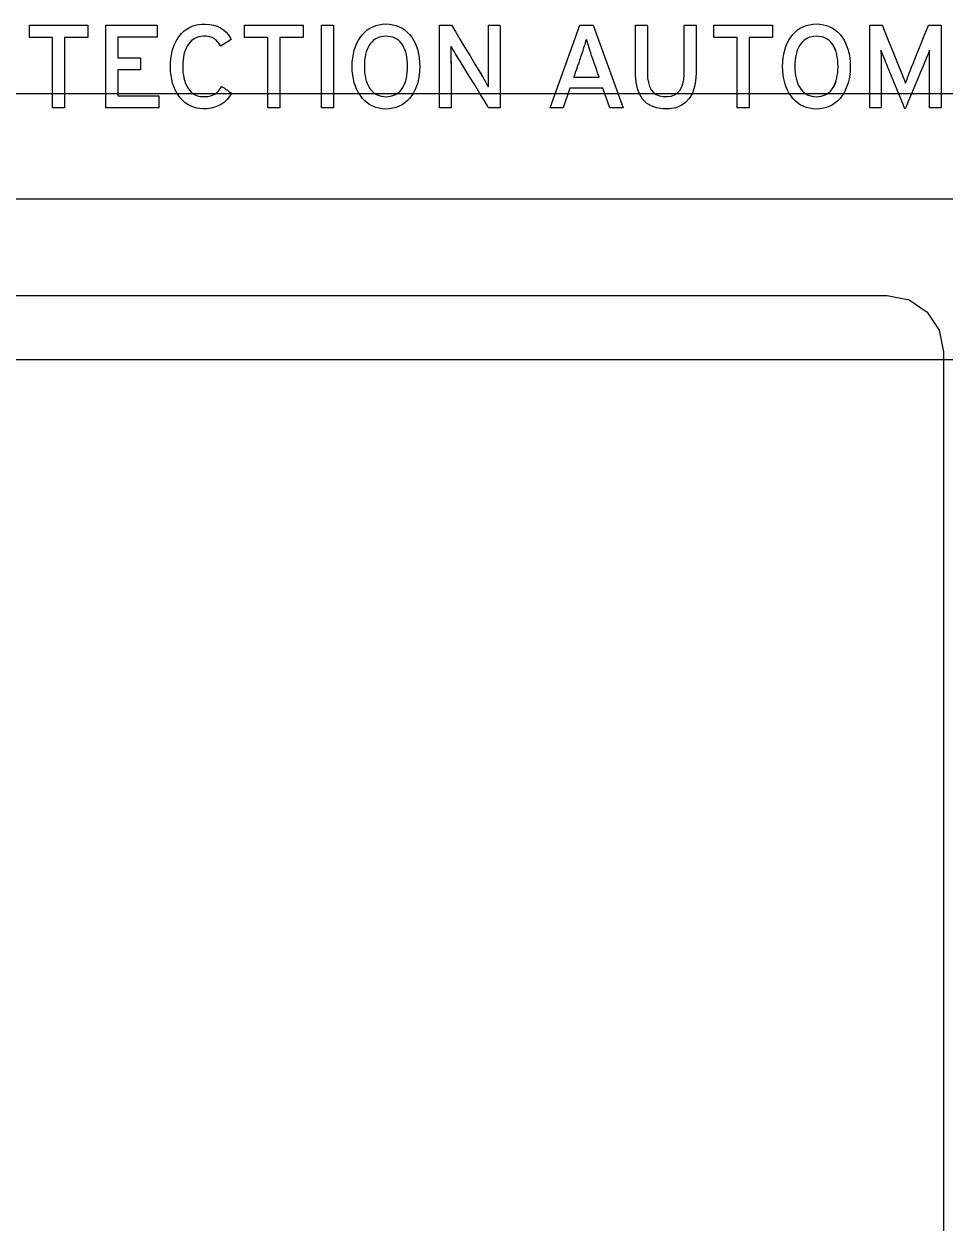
# Model space of a CAD drawing. Extents: x 1 to 47.7, y 0.2 to 35.
# Drawn here: x 22.724 to 24.028, y 15.479 to 17.177 of the extents above; entities that cross this region are included whole.
import ezdxf

# ---------------------------------------------------------------- set-up
doc = ezdxf.new("R2010")
doc.units = 0
doc.header["$MEASUREMENT"] = 0
for name, color, linetype in [('4_1__5U__UP_TO_TWO_IO_BOAR', 7, 'CONTINUOUS'), ('4_2__5U__FRONT_PANEL_W_24_', 7, 'CONTINUOUS'), ('5_1___24__TARGET_LEDS___12', 7, 'CONTINUOUS')]:
    doc.layers.add(name, color=color, linetype=linetype)

msp = doc.modelspace()

# ---------------------------------------------------------------- linework, layer by layer
at = {"layer": '4_1__5U__UP_TO_TWO_IO_BOAR'}
for points in [[(24.6939, 17.0777), (24.6298, 17.0777), (24.5632, 17.0777), (24.4943, 17.0777), (24.4233, 17.0777), (24.3503, 17.0777), (24.2755, 17.0777), (24.1991, 17.0777), (24.1212, 17.0777), (24.042, 17.0777), (23.9617, 17.0777), (23.8804, 17.0777), (23.7982, 17.0777), (23.6321, 17.0777), (23.4647, 17.0777), (23.2973, 17.0777), (23.1312, 17.0777), (23.0491, 17.0777), (22.9678, 17.0777), (22.8874, 17.0777), (22.8082, 17.0777), (22.7303, 17.0777), (22.6539, 17.0777)], [(22.7031, 16.7014), (22.8172, 16.7014), (22.9363, 16.7014), (23.1856, 16.7014), (23.443, 16.7014), (23.7004, 16.7014), (23.9497, 16.7014), (24.0688, 16.7014), (24.1829, 16.7014), (24.2908, 16.7014), (24.3917, 16.7014), (24.4846, 16.7014), (24.5683, 16.7014), (24.6419, 16.7014), (24.7044, 16.7014)]]:
    msp.add_lwpolyline(points, dxfattribs=at)
at = {"layer": '4_2__5U__FRONT_PANEL_W_24_'}
for points in [[(22.7814, 17.1576), (22.7814, 17.0581), (22.7645, 17.0581), (22.7645, 17.1576), (22.7316, 17.1576), (22.7316, 17.1747), (22.8144, 17.1747), (22.8144, 17.1576), (22.7814, 17.1576)], [(22.8399, 17.0581), (22.8399, 17.1747), (22.9127, 17.1747), (22.9127, 17.1578), (22.8568, 17.1578), (22.8568, 17.1288), (22.8892, 17.1288), (22.8892, 17.1119), (22.8568, 17.1119), (22.8568, 17.075), (22.9151, 17.075), (22.9151, 17.0581), (22.8399, 17.0581)], [(23.0863, 17.1576), (23.0863, 17.0581), (23.0694, 17.0581), (23.0694, 17.1576), (23.0364, 17.1576), (23.0364, 17.1747), (23.1193, 17.1747), (23.1193, 17.1576), (23.0863, 17.1576)], [(23.1454, 17.0581), (23.1454, 17.1747), (23.1624, 17.1747), (23.1624, 17.0581), (23.1454, 17.0581)], [(23.5537, 17.0581), (23.544, 17.0858), (23.4972, 17.0858), (23.4876, 17.0581), (23.4694, 17.0581), (23.5114, 17.1747), (23.53, 17.1747), (23.5724, 17.0581), (23.5537, 17.0581)], [(23.7509, 17.1576), (23.7509, 17.0581), (23.734, 17.0581), (23.734, 17.1576), (23.701, 17.1576), (23.701, 17.1747), (23.7839, 17.1747), (23.7839, 17.1576), (23.7509, 17.1576)], [(24.059, 16.9285), (24.0052, 16.9285), (23.9507, 16.9285), (23.8955, 16.9285), (23.7831, 16.9285), (23.6682, 16.9285), (23.5511, 16.9285), (23.4321, 16.9285), (23.3113, 16.9285), (23.189, 16.9285), (23.0655, 16.9285), (22.941, 16.9285), (22.8158, 16.9285), (22.5642, 16.9285)], [(22.5764, 16.7922), (22.8319, 16.7922), (23.0794, 16.7922), (23.1977, 16.7922), (23.3109, 16.7922), (23.4181, 16.7922), (23.5183, 16.7922), (23.6104, 16.7922), (23.6935, 16.7922), (23.7666, 16.7922), (23.8287, 16.7922), (23.8787, 16.7922), (23.9156, 16.7922), (23.9289, 16.7922), (23.9385, 16.7922), (23.9444, 16.7922), (23.9464, 16.7922), (23.9775, 16.7859), (24.003, 16.7687), (24.0201, 16.7433), (24.0264, 16.7122), (24.0264, 16.7102), (24.0264, 16.7043), (24.0264, 16.6947), (24.0264, 16.6814), (24.0264, 16.6444), (24.0264, 16.5944), (24.0264, 16.5324), (24.0264, 16.4593), (24.0264, 16.3762), (24.0264, 16.284), (24.0264, 16.1839), (24.0264, 16.0767), (24.0264, 15.9634), (24.0264, 15.8452), (24.0264, 15.5977), (24.0264, 15.3422)]]:
    msp.add_lwpolyline(points, dxfattribs=at)
for points in [[(23.0181, 17.0785), (23.015, 17.0738), (23.0116, 17.0696), (23.0078, 17.066), (23.0037, 17.063), (22.9992, 17.0605), (22.9943, 17.0586), (22.9891, 17.0572), (22.9835, 17.0564), (22.9779, 17.0563), (22.973, 17.0567), (22.9684, 17.0575), (22.964, 17.0588), (22.9599, 17.0605), (22.956, 17.0626), (22.9524, 17.0651), (22.949, 17.0681), (22.9459, 17.0715), (22.943, 17.0752), (22.9404, 17.0792), (22.9381, 17.0835), (22.9361, 17.0881), (22.9345, 17.093), (22.9332, 17.0981), (22.9323, 17.1035), (22.9317, 17.1092), (22.9314, 17.1152), (22.9316, 17.1213), (22.932, 17.1271), (22.9328, 17.1327), (22.934, 17.138), (22.9354, 17.1429), (22.9373, 17.1477), (22.9394, 17.1521), (22.9419, 17.1563), (22.9447, 17.1601), (22.9477, 17.1637), (22.951, 17.1667), (22.9545, 17.1694), (22.9583, 17.1717), (22.9623, 17.1735), (22.9666, 17.1749), (22.9711, 17.1759), (22.9759, 17.1764), (22.9813, 17.1765), (22.9872, 17.176), (22.9926, 17.175), (22.9977, 17.1733), (23.0023, 17.1711), (23.0065, 17.1684), (23.0103, 17.1651), (23.0136, 17.1612), (23.0166, 17.1567), (23.0174, 17.1547), (23.0163, 17.154), (23.0144, 17.1528), (23.0121, 17.1512), (23.0095, 17.1496), (23.007, 17.148), (23.0049, 17.1466), (23.0033, 17.1456), (23.0026, 17.1451), (23.0018, 17.1465), (23.0008, 17.148), (22.9998, 17.1495), (22.9987, 17.1508), (22.9976, 17.152), (22.9965, 17.1531), (22.9954, 17.1542), (22.9943, 17.1551), (22.9931, 17.1559), (22.9918, 17.1566), (22.9904, 17.1573), (22.9889, 17.1578), (22.9873, 17.1582), (22.9857, 17.1586), (22.984, 17.1589), (22.9822, 17.1591), (22.9804, 17.1592), (22.9779, 17.1591), (22.9746, 17.1588), (22.9716, 17.1583), (22.9687, 17.1574), (22.9661, 17.1562), (22.9636, 17.1548), (22.9613, 17.153), (22.9592, 17.151), (22.9573, 17.1487), (22.9555, 17.146), (22.954, 17.1432), (22.9526, 17.1401), (22.9515, 17.1367), (22.9505, 17.1332), (22.9498, 17.1294), (22.9493, 17.1254), (22.9489, 17.1212), (22.9488, 17.1167), (22.9489, 17.1123), (22.9492, 17.1081), (22.9497, 17.1041), (22.9504, 17.1004), (22.9513, 17.0968), (22.9525, 17.0935), (22.9538, 17.0904), (22.9553, 17.0875), (22.9571, 17.0848), (22.9589, 17.0824), (22.961, 17.0802), (22.9633, 17.0783), (22.9657, 17.0768), (22.9684, 17.0755), (22.9712, 17.0746), (22.9742, 17.074), (22.9774, 17.0737), (22.981, 17.0737), (22.9846, 17.074), (22.9881, 17.0748), (22.9912, 17.0759), (22.9942, 17.0774), (22.9969, 17.0793), (22.9993, 17.0816), (23.0016, 17.0843), (23.0036, 17.0874), (23.0043, 17.088), (23.0055, 17.0872), (23.0073, 17.086), (23.0096, 17.0844), (23.012, 17.0828), (23.0143, 17.0812), (23.0162, 17.0798), (23.0176, 17.0789)], [(23.2845, 17.1164), (23.2843, 17.1102), (23.2837, 17.1043), (23.2828, 17.0987), (23.2816, 17.0934), (23.28, 17.0884), (23.2781, 17.0837), (23.2758, 17.0793), (23.2732, 17.0752), (23.2702, 17.0713), (23.2669, 17.0679), (23.2634, 17.0649), (23.2596, 17.0623), (23.2555, 17.0602), (23.2512, 17.0585), (23.2466, 17.0573), (23.2417, 17.0565), (23.2366, 17.0562), (23.2315, 17.0565), (23.2267, 17.0573), (23.2222, 17.0585), (23.2179, 17.0602), (23.2139, 17.0623), (23.2101, 17.0649), (23.2066, 17.0679), (23.2034, 17.0713), (23.2004, 17.0752), (23.1977, 17.0793), (23.1954, 17.0837), (23.1934, 17.0884), (23.1918, 17.0934), (23.1905, 17.0987), (23.1896, 17.1043), (23.189, 17.1102), (23.1888, 17.1164), (23.189, 17.1227), (23.1896, 17.1286), (23.1905, 17.1342), (23.1918, 17.1395), (23.1934, 17.1446), (23.1954, 17.1493), (23.1977, 17.1538), (23.2004, 17.1579), (23.2034, 17.1618), (23.2066, 17.1652), (23.2101, 17.1681), (23.2139, 17.1707), (23.2179, 17.1727), (23.2222, 17.1744), (23.2267, 17.1755), (23.2315, 17.1763), (23.2366, 17.1766), (23.2417, 17.1763), (23.2466, 17.1755), (23.2512, 17.1744), (23.2555, 17.1727), (23.2596, 17.1707), (23.2634, 17.1681), (23.2669, 17.1652), (23.2702, 17.1618), (23.2732, 17.1579), (23.2758, 17.1538), (23.2781, 17.1493), (23.28, 17.1446), (23.2816, 17.1395), (23.2828, 17.1342), (23.2837, 17.1286), (23.2843, 17.1227)], [(23.3821, 17.0581), (23.3804, 17.0608), (23.3761, 17.0679), (23.3698, 17.0781), (23.3623, 17.0902), (23.3546, 17.1027), (23.3474, 17.1144), (23.3416, 17.1239), (23.3379, 17.1298), (23.3367, 17.1318), (23.3356, 17.1336), (23.3346, 17.1354), (23.3336, 17.1371), (23.3326, 17.1388), (23.3316, 17.1404), (23.3307, 17.142), (23.3298, 17.1435), (23.329, 17.1449), (23.3286, 17.144), (23.3286, 17.1412), (23.3286, 17.1383), (23.3286, 17.1353), (23.3287, 17.1322), (23.3287, 17.1291), (23.3287, 17.1258), (23.3287, 17.1225), (23.3288, 17.119), (23.3288, 17.1169), (23.3288, 17.1115), (23.3288, 17.1033), (23.3288, 17.0935), (23.3288, 17.0831), (23.3288, 17.0733), (23.3288, 17.0652), (23.3288, 17.0597), (23.3288, 17.0581), (23.328, 17.0581), (23.3263, 17.0581), (23.3239, 17.0581), (23.3212, 17.0581), (23.3184, 17.0581), (23.3158, 17.0581), (23.3138, 17.0581), (23.3126, 17.0581), (23.3124, 17.0589), (23.3124, 17.0665), (23.3124, 17.0802), (23.3124, 17.098), (23.3124, 17.1178), (23.3124, 17.1375), (23.3124, 17.1548), (23.3124, 17.1678), (23.3124, 17.1743), (23.3127, 17.1747), (23.3141, 17.1747), (23.3163, 17.1747), (23.3191, 17.1747), (23.322, 17.1747), (23.3249, 17.1747), (23.3273, 17.1747), (23.329, 17.1747), (23.3296, 17.1747), (23.3312, 17.1721), (23.3354, 17.1652), (23.3414, 17.1552), (23.3485, 17.1435), (23.3558, 17.1313), (23.3627, 17.1199), (23.3682, 17.1107), (23.3717, 17.1049), (23.3729, 17.1029), (23.3742, 17.1007), (23.3754, 17.0986), (23.3766, 17.0966), (23.3777, 17.0947), (23.3787, 17.0928), (23.3797, 17.091), (23.3807, 17.0893), (23.3816, 17.0877), (23.3819, 17.0886), (23.3819, 17.0915), (23.3819, 17.0945), (23.3818, 17.0975), (23.3818, 17.1007), (23.3818, 17.1039), (23.3818, 17.1072), (23.3818, 17.1106), (23.3818, 17.114), (23.3818, 17.1162), (23.3818, 17.1216), (23.3818, 17.1297), (23.3818, 17.1395), (23.3818, 17.1498), (23.3818, 17.1595), (23.3818, 17.1677), (23.3818, 17.1731), (23.3818, 17.1747), (23.3825, 17.1747), (23.3843, 17.1747), (23.3866, 17.1747), (23.3894, 17.1747), (23.3922, 17.1747), (23.3948, 17.1747), (23.3968, 17.1747), (23.398, 17.1747), (23.3982, 17.1739), (23.3982, 17.1663), (23.3982, 17.1526), (23.3982, 17.1348), (23.3982, 17.115), (23.3982, 17.0953), (23.3982, 17.078), (23.3982, 17.065), (23.3982, 17.0585), (23.3979, 17.0581), (23.3966, 17.0581), (23.3945, 17.0581), (23.3919, 17.0581), (23.3892, 17.0581), (23.3865, 17.0581), (23.3842, 17.0581), (23.3827, 17.0581)], [(23.6759, 17.1067), (23.6752, 17.0958), (23.6734, 17.0862), (23.6704, 17.0779), (23.6663, 17.0709), (23.661, 17.0653), (23.6546, 17.0611), (23.647, 17.0581), (23.6383, 17.0565), (23.6286, 17.0564), (23.6198, 17.0578), (23.6122, 17.0605), (23.6056, 17.0645), (23.6002, 17.0699), (23.596, 17.0766), (23.5929, 17.0847), (23.5909, 17.0941), (23.5901, 17.1048), (23.59, 17.1087), (23.59, 17.1147), (23.59, 17.1239), (23.59, 17.135), (23.59, 17.1468), (23.59, 17.1579), (23.59, 17.1671), (23.59, 17.1731), (23.5901, 17.1747), (23.5909, 17.1747), (23.5928, 17.1747), (23.5953, 17.1747), (23.5982, 17.1747), (23.6011, 17.1747), (23.6037, 17.1747), (23.6057, 17.1747), (23.6068, 17.1747), (23.6069, 17.1738), (23.6069, 17.1686), (23.6069, 17.16), (23.6069, 17.1492), (23.6069, 17.1376), (23.6069, 17.1263), (23.6069, 17.1167), (23.6069, 17.11), (23.6069, 17.1075), (23.6073, 17.1001), (23.6083, 17.0937), (23.6101, 17.0881), (23.6125, 17.0834), (23.6157, 17.0797), (23.6195, 17.0768), (23.6241, 17.0749), (23.6293, 17.0738), (23.6352, 17.0737), (23.6407, 17.0746), (23.6454, 17.0763), (23.6495, 17.0789), (23.6528, 17.0823), (23.6554, 17.0867), (23.6573, 17.0919), (23.6585, 17.0979), (23.6589, 17.1049), (23.659, 17.108), (23.659, 17.1141), (23.659, 17.1234), (23.659, 17.1346), (23.659, 17.1465), (23.659, 17.1577), (23.659, 17.167), (23.659, 17.173), (23.659, 17.1747), (23.6599, 17.1747), (23.6617, 17.1747), (23.6642, 17.1747), (23.6671, 17.1747), (23.67, 17.1747), (23.6727, 17.1747), (23.6747, 17.1747), (23.6758, 17.1747), (23.6759, 17.1738), (23.6759, 17.1685), (23.6759, 17.1598), (23.6759, 17.1489), (23.6759, 17.1372), (23.6759, 17.1258), (23.6759, 17.116), (23.6759, 17.1092)], [(23.8941, 17.1164), (23.8939, 17.1102), (23.8934, 17.1043), (23.8925, 17.0987), (23.8912, 17.0934), (23.8896, 17.0884), (23.8877, 17.0837), (23.8854, 17.0793), (23.8828, 17.0752), (23.8798, 17.0713), (23.8765, 17.0679), (23.873, 17.0649), (23.8692, 17.0623), (23.8651, 17.0602), (23.8608, 17.0585), (23.8562, 17.0573), (23.8513, 17.0565), (23.8462, 17.0562), (23.8411, 17.0565), (23.8363, 17.0573), (23.8318, 17.0585), (23.8275, 17.0602), (23.8235, 17.0623), (23.8197, 17.0649), (23.8162, 17.0679), (23.813, 17.0713), (23.81, 17.0752), (23.8074, 17.0793), (23.805, 17.0837), (23.803, 17.0884), (23.8014, 17.0934), (23.8001, 17.0987), (23.7992, 17.1043), (23.7987, 17.1102), (23.7984, 17.1164), (23.7987, 17.1227), (23.7992, 17.1286), (23.8001, 17.1342), (23.8014, 17.1395), (23.803, 17.1446), (23.805, 17.1493), (23.8074, 17.1538), (23.81, 17.1579), (23.813, 17.1618), (23.8162, 17.1652), (23.8197, 17.1681), (23.8235, 17.1707), (23.8275, 17.1727), (23.8318, 17.1744), (23.8363, 17.1755), (23.8411, 17.1763), (23.8462, 17.1766), (23.8513, 17.1763), (23.8562, 17.1755), (23.8608, 17.1744), (23.8651, 17.1727), (23.8692, 17.1707), (23.873, 17.1681), (23.8765, 17.1652), (23.8798, 17.1618), (23.8828, 17.1579), (23.8854, 17.1538), (23.8877, 17.1493), (23.8896, 17.1446), (23.8912, 17.1395), (23.8925, 17.1342), (23.8934, 17.1286), (23.8939, 17.1227)], [(24.0064, 17.058), (24.0064, 17.0603), (24.0064, 17.0662), (24.0064, 17.0747), (24.0064, 17.0848), (24.0064, 17.0953), (24.0064, 17.1051), (24.0064, 17.1132), (24.0064, 17.1184), (24.0064, 17.1204), (24.0064, 17.1233), (24.0064, 17.126), (24.0064, 17.1285), (24.0064, 17.131), (24.0065, 17.1332), (24.0065, 17.1354), (24.0066, 17.1374), (24.0066, 17.1393), (24.0064, 17.1396), (24.0058, 17.1379), (24.0051, 17.1362), (24.0044, 17.1343), (24.0036, 17.1322), (24.0027, 17.1301), (24.0018, 17.1278), (24.0008, 17.1253), (23.9998, 17.1228), (23.999, 17.1208), (23.9968, 17.1157), (23.9934, 17.1074), (23.9891, 17.0971), (23.9844, 17.0859), (23.9799, 17.0751), (23.976, 17.0658), (23.9732, 17.0591), (23.972, 17.0563), (23.9712, 17.0581), (23.9688, 17.064), (23.9651, 17.0729), (23.9607, 17.0835), (23.9561, 17.0946), (23.9517, 17.1052), (23.9481, 17.1141), (23.9456, 17.12), (23.9447, 17.1222), (23.9437, 17.1248), (23.9427, 17.1272), (23.9418, 17.1296), (23.9409, 17.1318), (23.9401, 17.1338), (23.9394, 17.1358), (23.9387, 17.1376), (23.938, 17.1392), (23.9376, 17.1397), (23.9377, 17.1378), (23.9377, 17.1359), (23.9378, 17.1337), (23.9378, 17.1315), (23.9379, 17.1291), (23.9379, 17.1265), (23.9379, 17.1239), (23.9379, 17.121), (23.9379, 17.119), (23.9379, 17.1146), (23.9379, 17.1071), (23.9379, 17.0976), (23.9379, 17.0871), (23.9379, 17.0769), (23.9379, 17.0679), (23.9379, 17.0613), (23.9379, 17.0582), (23.9376, 17.058), (23.9362, 17.058), (23.9341, 17.058), (23.9316, 17.058), (23.9289, 17.058), (23.9263, 17.058), (23.9241, 17.058), (23.9226, 17.058), (23.922, 17.058), (23.922, 17.0622), (23.922, 17.0734), (23.922, 17.0896), (23.922, 17.1086), (23.922, 17.1285), (23.922, 17.1471), (23.922, 17.1623), (23.922, 17.1721), (23.922, 17.1747), (23.9229, 17.1747), (23.9248, 17.1747), (23.9273, 17.1747), (23.9302, 17.1747), (23.9332, 17.1747), (23.9359, 17.1747), (23.938, 17.1747), (23.9393, 17.1747), (23.9397, 17.1742), (23.9413, 17.1702), (23.9443, 17.1629), (23.9481, 17.1535), (23.9523, 17.1431), (23.9566, 17.1327), (23.9603, 17.1234), (23.9632, 17.1164), (23.9646, 17.1128), (23.9655, 17.1109), (23.9665, 17.1083), (23.9675, 17.1059), (23.9684, 17.1035), (23.9693, 17.1012), (23.9702, 17.099), (23.971, 17.0968), (23.9717, 17.0948), (23.9724, 17.0927), (23.9731, 17.0943), (23.9738, 17.0963), (23.9746, 17.0984), (23.9754, 17.1006), (23.9763, 17.1029), (23.9772, 17.1053), (23.9782, 17.1077), (23.9792, 17.1103), (23.9801, 17.1126), (23.9812, 17.1153), (23.9837, 17.1216), (23.9872, 17.1305), (23.9913, 17.1407), (23.9955, 17.1512), (23.9994, 17.161), (24.0026, 17.1688), (24.0045, 17.1737), (24.005, 17.1747), (24.006, 17.1747), (24.0081, 17.1747), (24.0107, 17.1747), (24.0138, 17.1747), (24.0168, 17.1747), (24.0195, 17.1747), (24.0216, 17.1747), (24.0228, 17.1747), (24.0229, 17.1734), (24.0229, 17.165), (24.0229, 17.1508), (24.0229, 17.1328), (24.0229, 17.1131), (24.0229, 17.0937), (24.0229, 17.0767), (24.0229, 17.0642), (24.0229, 17.0583), (24.0226, 17.058), (24.0212, 17.058), (24.019, 17.058), (24.0164, 17.058), (24.0136, 17.058), (24.0108, 17.058), (24.0085, 17.058), (24.007, 17.058)], [(23.2673, 17.1164), (23.2672, 17.121), (23.2668, 17.1254), (23.2663, 17.1295), (23.2656, 17.1334), (23.2646, 17.137), (23.2634, 17.1404), (23.262, 17.1435), (23.2604, 17.1465), (23.2586, 17.1491), (23.2566, 17.1514), (23.2543, 17.1535), (23.2519, 17.1552), (23.2492, 17.1566), (23.2464, 17.1577), (23.2433, 17.1585), (23.24, 17.159), (23.2366, 17.1592), (23.2332, 17.159), (23.23, 17.1585), (23.227, 17.1577), (23.2242, 17.1566), (23.2216, 17.1552), (23.2191, 17.1535), (23.2169, 17.1514), (23.2149, 17.1491), (23.213, 17.1465), (23.2114, 17.1435), (23.21, 17.1404), (23.2088, 17.137), (23.2078, 17.1334), (23.207, 17.1295), (23.2065, 17.1254), (23.2062, 17.121), (23.2061, 17.1164), (23.2062, 17.1119), (23.2065, 17.1076), (23.207, 17.1036), (23.2078, 17.0997), (23.2088, 17.0961), (23.21, 17.0928), (23.2114, 17.0896), (23.213, 17.0867), (23.2149, 17.084), (23.2169, 17.0816), (23.2191, 17.0795), (23.2216, 17.0777), (23.2242, 17.0762), (23.227, 17.0751), (23.23, 17.0743), (23.2332, 17.0738), (23.2366, 17.0736), (23.24, 17.0738), (23.2433, 17.0743), (23.2464, 17.0751), (23.2492, 17.0762), (23.2519, 17.0777), (23.2543, 17.0795), (23.2566, 17.0816), (23.2586, 17.084), (23.2604, 17.0867), (23.262, 17.0896), (23.2634, 17.0928), (23.2646, 17.0961), (23.2656, 17.0997), (23.2663, 17.1036), (23.2668, 17.1076), (23.2672, 17.1119)], [(23.5292, 17.1282), (23.5279, 17.1321), (23.5267, 17.1358), (23.5255, 17.1393), (23.5244, 17.1426), (23.5234, 17.1459), (23.5224, 17.1489), (23.5215, 17.1518), (23.5206, 17.1546), (23.5198, 17.153), (23.519, 17.1501), (23.5181, 17.1472), (23.5171, 17.144), (23.5161, 17.1407), (23.5149, 17.1372), (23.5137, 17.1335), (23.5124, 17.1297), (23.5118, 17.1277), (23.511, 17.1254), (23.5097, 17.1217), (23.5081, 17.1172), (23.5064, 17.1123), (23.5048, 17.1077), (23.5035, 17.104), (23.5028, 17.1018), (23.5029, 17.1014), (23.5054, 17.1014), (23.5101, 17.1014), (23.516, 17.1014), (23.5226, 17.1014), (23.5289, 17.1014), (23.5341, 17.1014), (23.5376, 17.1014), (23.5386, 17.1014), (23.538, 17.1029), (23.5369, 17.1061), (23.5354, 17.1105), (23.5337, 17.1153), (23.5321, 17.1201), (23.5306, 17.1242), (23.5296, 17.1271)], [(23.8769, 17.1164), (23.8768, 17.121), (23.8765, 17.1254), (23.8759, 17.1295), (23.8752, 17.1334), (23.8742, 17.137), (23.873, 17.1404), (23.8716, 17.1435), (23.87, 17.1465), (23.8682, 17.1491), (23.8662, 17.1514), (23.8639, 17.1535), (23.8615, 17.1552), (23.8588, 17.1566), (23.856, 17.1577), (23.8529, 17.1585), (23.8497, 17.159), (23.8462, 17.1592), (23.8428, 17.159), (23.8396, 17.1585), (23.8366, 17.1577), (23.8338, 17.1566), (23.8312, 17.1552), (23.8288, 17.1535), (23.8265, 17.1514), (23.8245, 17.1491), (23.8227, 17.1465), (23.821, 17.1435), (23.8196, 17.1404), (23.8184, 17.137), (23.8174, 17.1334), (23.8167, 17.1295), (23.8161, 17.1254), (23.8158, 17.121), (23.8157, 17.1164), (23.8158, 17.1119), (23.8161, 17.1076), (23.8167, 17.1036), (23.8174, 17.0997), (23.8184, 17.0961), (23.8196, 17.0928), (23.821, 17.0896), (23.8227, 17.0867), (23.8245, 17.084), (23.8265, 17.0816), (23.8288, 17.0795), (23.8312, 17.0777), (23.8338, 17.0762), (23.8366, 17.0751), (23.8396, 17.0743), (23.8428, 17.0738), (23.8462, 17.0736), (23.8497, 17.0738), (23.8529, 17.0743), (23.856, 17.0751), (23.8588, 17.0762), (23.8615, 17.0777), (23.8639, 17.0795), (23.8662, 17.0816), (23.8682, 17.084), (23.87, 17.0867), (23.8716, 17.0896), (23.873, 17.0928), (23.8742, 17.0961), (23.8752, 17.0997), (23.8759, 17.1036), (23.8765, 17.1076), (23.8768, 17.1119)]]:
    msp.add_lwpolyline(points, close=True, dxfattribs=at)
at = {"layer": '5_1___24__TARGET_LEDS___12'}
for points in [[(22.7814, 17.1576), (22.7814, 17.0581), (22.7645, 17.0581), (22.7645, 17.1576), (22.7316, 17.1576), (22.7316, 17.1747), (22.8144, 17.1747), (22.8144, 17.1576), (22.7814, 17.1576)], [(22.8399, 17.0581), (22.8399, 17.1747), (22.9127, 17.1747), (22.9127, 17.1578), (22.8568, 17.1578), (22.8568, 17.1288), (22.8892, 17.1288), (22.8892, 17.1119), (22.8568, 17.1119), (22.8568, 17.075), (22.9151, 17.075), (22.9151, 17.0581), (22.8399, 17.0581)], [(23.0863, 17.1576), (23.0863, 17.0581), (23.0694, 17.0581), (23.0694, 17.1576), (23.0364, 17.1576), (23.0364, 17.1747), (23.1193, 17.1747), (23.1193, 17.1576), (23.0863, 17.1576)], [(23.1455, 17.0581), (23.1455, 17.1747), (23.1624, 17.1747), (23.1624, 17.0581), (23.1455, 17.0581)], [(23.5537, 17.0581), (23.544, 17.0858), (23.4973, 17.0858), (23.4876, 17.0581), (23.4694, 17.0581), (23.5114, 17.1747), (23.53, 17.1747), (23.5725, 17.0581), (23.5537, 17.0581)], [(23.7509, 17.1576), (23.7509, 17.0581), (23.734, 17.0581), (23.734, 17.1576), (23.701, 17.1576), (23.701, 17.1747), (23.7839, 17.1747), (23.7839, 17.1576), (23.7509, 17.1576)], [(24.059, 16.9285), (24.0052, 16.9285), (23.9507, 16.9285), (23.8955, 16.9285), (23.7831, 16.9285), (23.6682, 16.9285), (23.5511, 16.9285), (23.4321, 16.9285), (23.3113, 16.9285), (23.189, 16.9285), (23.0655, 16.9285), (22.941, 16.9285), (22.8158, 16.9285), (22.5642, 16.9285)], [(22.5764, 16.7922), (22.8319, 16.7922), (23.0795, 16.7922), (23.1977, 16.7922), (23.3109, 16.7922), (23.4181, 16.7922), (23.5183, 16.7922), (23.6104, 16.7922), (23.6935, 16.7922), (23.7666, 16.7922), (23.8287, 16.7922), (23.8787, 16.7922), (23.9156, 16.7922), (23.9289, 16.7922), (23.9386, 16.7922), (23.9444, 16.7922), (23.9464, 16.7922), (23.9776, 16.7859), (24.003, 16.7687), (24.0201, 16.7433), (24.0264, 16.7122), (24.0264, 16.7102), (24.0264, 16.7043), (24.0264, 16.6947), (24.0264, 16.6814), (24.0264, 16.6444), (24.0264, 16.5944), (24.0264, 16.5324), (24.0264, 16.4593), (24.0264, 16.3762), (24.0264, 16.284), (24.0264, 16.1839), (24.0264, 16.0767), (24.0264, 15.9634), (24.0264, 15.8452), (24.0264, 15.5977), (24.0264, 15.3422)]]:
    msp.add_lwpolyline(points, dxfattribs=at)
for points in [[(23.0181, 17.0785), (23.0151, 17.0738), (23.0116, 17.0696), (23.0079, 17.066), (23.0037, 17.063), (22.9992, 17.0605), (22.9944, 17.0586), (22.9891, 17.0572), (22.9836, 17.0564), (22.9779, 17.0563), (22.973, 17.0567), (22.9684, 17.0575), (22.964, 17.0588), (22.9599, 17.0605), (22.956, 17.0626), (22.9524, 17.0651), (22.949, 17.0681), (22.9459, 17.0715), (22.943, 17.0752), (22.9404, 17.0792), (22.9381, 17.0835), (22.9361, 17.0881), (22.9345, 17.093), (22.9333, 17.0981), (22.9323, 17.1035), (22.9317, 17.1092), (22.9314, 17.1152), (22.9316, 17.1213), (22.932, 17.1271), (22.9328, 17.1327), (22.934, 17.138), (22.9355, 17.1429), (22.9373, 17.1477), (22.9394, 17.1521), (22.9419, 17.1563), (22.9447, 17.1601), (22.9477, 17.1637), (22.951, 17.1667), (22.9545, 17.1694), (22.9583, 17.1717), (22.9623, 17.1735), (22.9666, 17.1749), (22.9711, 17.1759), (22.9759, 17.1764), (22.9813, 17.1765), (22.9872, 17.176), (22.9927, 17.175), (22.9977, 17.1733), (23.0023, 17.1711), (23.0065, 17.1684), (23.0103, 17.1651), (23.0137, 17.1612), (23.0166, 17.1567), (23.0174, 17.1547), (23.0163, 17.154), (23.0144, 17.1528), (23.0121, 17.1512), (23.0095, 17.1496), (23.007, 17.148), (23.0049, 17.1466), (23.0033, 17.1456), (23.0027, 17.1451), (23.0018, 17.1465), (23.0008, 17.148), (22.9998, 17.1495), (22.9987, 17.1508), (22.9977, 17.152), (22.9966, 17.1531), (22.9954, 17.1542), (22.9943, 17.1551), (22.9931, 17.1559), (22.9918, 17.1566), (22.9904, 17.1573), (22.9889, 17.1578), (22.9874, 17.1582), (22.9857, 17.1586), (22.984, 17.1589), (22.9822, 17.1591), (22.9804, 17.1592), (22.9779, 17.1591), (22.9746, 17.1588), (22.9716, 17.1583), (22.9687, 17.1574), (22.9661, 17.1562), (22.9636, 17.1548), (22.9613, 17.153), (22.9592, 17.151), (22.9573, 17.1487), (22.9556, 17.146), (22.954, 17.1432), (22.9526, 17.1401), (22.9515, 17.1367), (22.9505, 17.1332), (22.9498, 17.1294), (22.9493, 17.1254), (22.9489, 17.1212), (22.9488, 17.1167), (22.9489, 17.1123), (22.9492, 17.1081), (22.9497, 17.1041), (22.9504, 17.1004), (22.9513, 17.0968), (22.9525, 17.0935), (22.9538, 17.0904), (22.9553, 17.0875), (22.9571, 17.0848), (22.959, 17.0824), (22.961, 17.0802), (22.9633, 17.0783), (22.9657, 17.0768), (22.9684, 17.0755), (22.9712, 17.0746), (22.9742, 17.074), (22.9774, 17.0737), (22.981, 17.0737), (22.9847, 17.074), (22.9881, 17.0748), (22.9912, 17.0759), (22.9942, 17.0774), (22.9969, 17.0793), (22.9994, 17.0816), (23.0016, 17.0843), (23.0036, 17.0874), (23.0043, 17.088), (23.0055, 17.0872), (23.0073, 17.086), (23.0096, 17.0844), (23.012, 17.0828), (23.0143, 17.0812), (23.0162, 17.0798), (23.0176, 17.0789)], [(23.2845, 17.1164), (23.2843, 17.1102), (23.2838, 17.1043), (23.2829, 17.0987), (23.2816, 17.0934), (23.28, 17.0884), (23.2781, 17.0837), (23.2758, 17.0793), (23.2732, 17.0752), (23.2702, 17.0713), (23.2669, 17.0679), (23.2634, 17.0649), (23.2596, 17.0623), (23.2555, 17.0602), (23.2512, 17.0585), (23.2466, 17.0573), (23.2417, 17.0565), (23.2366, 17.0562), (23.2315, 17.0565), (23.2267, 17.0573), (23.2222, 17.0585), (23.2179, 17.0602), (23.2139, 17.0623), (23.2101, 17.0649), (23.2066, 17.0679), (23.2034, 17.0713), (23.2004, 17.0752), (23.1978, 17.0793), (23.1954, 17.0837), (23.1934, 17.0884), (23.1918, 17.0934), (23.1905, 17.0987), (23.1896, 17.1043), (23.189, 17.1102), (23.1888, 17.1164), (23.189, 17.1227), (23.1896, 17.1286), (23.1905, 17.1342), (23.1918, 17.1395), (23.1934, 17.1446), (23.1954, 17.1493), (23.1978, 17.1538), (23.2004, 17.1579), (23.2034, 17.1618), (23.2066, 17.1652), (23.2101, 17.1681), (23.2139, 17.1707), (23.2179, 17.1727), (23.2222, 17.1744), (23.2267, 17.1755), (23.2315, 17.1763), (23.2366, 17.1766), (23.2417, 17.1763), (23.2466, 17.1755), (23.2512, 17.1744), (23.2555, 17.1727), (23.2596, 17.1707), (23.2634, 17.1681), (23.2669, 17.1652), (23.2702, 17.1618), (23.2732, 17.1579), (23.2758, 17.1538), (23.2781, 17.1493), (23.28, 17.1446), (23.2816, 17.1395), (23.2829, 17.1342), (23.2838, 17.1286), (23.2843, 17.1227)], [(23.3821, 17.0581), (23.3805, 17.0608), (23.3761, 17.0679), (23.3698, 17.0781), (23.3624, 17.0902), (23.3546, 17.1027), (23.3475, 17.1144), (23.3416, 17.1239), (23.3379, 17.1298), (23.3368, 17.1318), (23.3357, 17.1336), (23.3346, 17.1354), (23.3336, 17.1371), (23.3326, 17.1388), (23.3316, 17.1404), (23.3307, 17.142), (23.3298, 17.1435), (23.329, 17.1449), (23.3286, 17.144), (23.3286, 17.1412), (23.3286, 17.1383), (23.3287, 17.1353), (23.3287, 17.1322), (23.3287, 17.1291), (23.3287, 17.1258), (23.3288, 17.1225), (23.3288, 17.119), (23.3288, 17.1169), (23.3288, 17.1115), (23.3288, 17.1033), (23.3288, 17.0935), (23.3288, 17.0831), (23.3288, 17.0733), (23.3288, 17.0652), (23.3288, 17.0597), (23.3288, 17.0581), (23.328, 17.0581), (23.3263, 17.0581), (23.3239, 17.0581), (23.3212, 17.0581), (23.3184, 17.0581), (23.3158, 17.0581), (23.3138, 17.0581), (23.3126, 17.0581), (23.3124, 17.0589), (23.3124, 17.0665), (23.3124, 17.0802), (23.3124, 17.098), (23.3124, 17.1178), (23.3124, 17.1375), (23.3124, 17.1548), (23.3124, 17.1678), (23.3124, 17.1743), (23.3127, 17.1747), (23.3141, 17.1747), (23.3164, 17.1747), (23.3191, 17.1747), (23.3221, 17.1747), (23.3249, 17.1747), (23.3273, 17.1747), (23.329, 17.1747), (23.3296, 17.1747), (23.3312, 17.1721), (23.3354, 17.1652), (23.3414, 17.1552), (23.3485, 17.1435), (23.3558, 17.1313), (23.3627, 17.1199), (23.3682, 17.1107), (23.3718, 17.1049), (23.3729, 17.1029), (23.3742, 17.1007), (23.3754, 17.0986), (23.3766, 17.0966), (23.3777, 17.0947), (23.3787, 17.0928), (23.3797, 17.091), (23.3807, 17.0893), (23.3816, 17.0877), (23.3819, 17.0886), (23.3819, 17.0915), (23.3819, 17.0945), (23.3818, 17.0975), (23.3818, 17.1007), (23.3818, 17.1039), (23.3818, 17.1072), (23.3818, 17.1106), (23.3818, 17.114), (23.3818, 17.1162), (23.3818, 17.1216), (23.3818, 17.1297), (23.3818, 17.1395), (23.3818, 17.1498), (23.3818, 17.1595), (23.3818, 17.1677), (23.3818, 17.1731), (23.3818, 17.1747), (23.3826, 17.1747), (23.3843, 17.1747), (23.3867, 17.1747), (23.3894, 17.1747), (23.3922, 17.1747), (23.3948, 17.1747), (23.3968, 17.1747), (23.398, 17.1747), (23.3982, 17.1739), (23.3982, 17.1663), (23.3982, 17.1526), (23.3982, 17.1348), (23.3982, 17.115), (23.3982, 17.0953), (23.3982, 17.078), (23.3982, 17.065), (23.3982, 17.0585), (23.3979, 17.0581), (23.3966, 17.0581), (23.3945, 17.0581), (23.3919, 17.0581), (23.3892, 17.0581), (23.3865, 17.0581), (23.3843, 17.0581), (23.3827, 17.0581)], [(23.6759, 17.1067), (23.6752, 17.0958), (23.6734, 17.0862), (23.6704, 17.0779), (23.6663, 17.0709), (23.661, 17.0653), (23.6546, 17.0611), (23.647, 17.0581), (23.6383, 17.0565), (23.6286, 17.0564), (23.6198, 17.0578), (23.6122, 17.0605), (23.6056, 17.0645), (23.6002, 17.0699), (23.596, 17.0766), (23.5929, 17.0847), (23.5909, 17.0941), (23.5901, 17.1048), (23.59, 17.1087), (23.59, 17.1147), (23.59, 17.1239), (23.59, 17.135), (23.59, 17.1468), (23.59, 17.1579), (23.59, 17.1671), (23.59, 17.1731), (23.5901, 17.1747), (23.5909, 17.1747), (23.5928, 17.1747), (23.5953, 17.1747), (23.5982, 17.1747), (23.6011, 17.1747), (23.6037, 17.1747), (23.6058, 17.1747), (23.6068, 17.1747), (23.607, 17.1738), (23.607, 17.1686), (23.607, 17.16), (23.607, 17.1492), (23.607, 17.1376), (23.607, 17.1263), (23.607, 17.1167), (23.607, 17.11), (23.607, 17.1075), (23.6073, 17.1001), (23.6084, 17.0937), (23.6101, 17.0881), (23.6125, 17.0834), (23.6157, 17.0797), (23.6195, 17.0768), (23.6241, 17.0749), (23.6293, 17.0738), (23.6352, 17.0737), (23.6407, 17.0746), (23.6454, 17.0763), (23.6495, 17.0789), (23.6528, 17.0823), (23.6554, 17.0867), (23.6573, 17.0919), (23.6585, 17.0979), (23.659, 17.1049), (23.659, 17.108), (23.659, 17.1141), (23.659, 17.1234), (23.659, 17.1346), (23.659, 17.1465), (23.659, 17.1577), (23.659, 17.167), (23.659, 17.173), (23.659, 17.1747), (23.6599, 17.1747), (23.6617, 17.1747), (23.6643, 17.1747), (23.6671, 17.1747), (23.67, 17.1747), (23.6727, 17.1747), (23.6747, 17.1747), (23.6758, 17.1747), (23.6759, 17.1738), (23.6759, 17.1685), (23.6759, 17.1598), (23.6759, 17.1489), (23.6759, 17.1372), (23.6759, 17.1258), (23.6759, 17.116), (23.6759, 17.1092)], [(23.8941, 17.1164), (23.8939, 17.1102), (23.8934, 17.1043), (23.8925, 17.0987), (23.8912, 17.0934), (23.8896, 17.0884), (23.8877, 17.0837), (23.8854, 17.0793), (23.8828, 17.0752), (23.8798, 17.0713), (23.8765, 17.0679), (23.873, 17.0649), (23.8692, 17.0623), (23.8651, 17.0602), (23.8608, 17.0585), (23.8562, 17.0573), (23.8513, 17.0565), (23.8462, 17.0562), (23.8411, 17.0565), (23.8363, 17.0573), (23.8318, 17.0585), (23.8275, 17.0602), (23.8235, 17.0623), (23.8197, 17.0649), (23.8163, 17.0679), (23.813, 17.0713), (23.8101, 17.0752), (23.8074, 17.0793), (23.805, 17.0837), (23.8031, 17.0884), (23.8014, 17.0934), (23.8002, 17.0987), (23.7992, 17.1043), (23.7987, 17.1102), (23.7985, 17.1164), (23.7987, 17.1227), (23.7992, 17.1286), (23.8002, 17.1342), (23.8014, 17.1395), (23.8031, 17.1446), (23.805, 17.1493), (23.8074, 17.1538), (23.8101, 17.1579), (23.813, 17.1618), (23.8163, 17.1652), (23.8197, 17.1681), (23.8235, 17.1707), (23.8275, 17.1727), (23.8318, 17.1744), (23.8363, 17.1755), (23.8411, 17.1763), (23.8462, 17.1766), (23.8513, 17.1763), (23.8562, 17.1755), (23.8608, 17.1744), (23.8651, 17.1727), (23.8692, 17.1707), (23.873, 17.1681), (23.8765, 17.1652), (23.8798, 17.1618), (23.8828, 17.1579), (23.8854, 17.1538), (23.8877, 17.1493), (23.8896, 17.1446), (23.8912, 17.1395), (23.8925, 17.1342), (23.8934, 17.1286), (23.8939, 17.1227)], [(24.0064, 17.058), (24.0064, 17.0603), (24.0064, 17.0662), (24.0064, 17.0747), (24.0064, 17.0848), (24.0064, 17.0953), (24.0064, 17.1051), (24.0064, 17.1132), (24.0064, 17.1184), (24.0064, 17.1204), (24.0064, 17.1233), (24.0064, 17.126), (24.0064, 17.1285), (24.0064, 17.131), (24.0065, 17.1332), (24.0065, 17.1354), (24.0066, 17.1374), (24.0067, 17.1393), (24.0064, 17.1396), (24.0058, 17.1379), (24.0051, 17.1362), (24.0044, 17.1343), (24.0036, 17.1322), (24.0027, 17.1301), (24.0018, 17.1278), (24.0008, 17.1253), (23.9998, 17.1228), (23.999, 17.1208), (23.9969, 17.1157), (23.9934, 17.1074), (23.9891, 17.0971), (23.9844, 17.0859), (23.9799, 17.0751), (23.976, 17.0658), (23.9732, 17.0591), (23.972, 17.0563), (23.9712, 17.0581), (23.9688, 17.064), (23.9651, 17.0729), (23.9607, 17.0835), (23.9561, 17.0946), (23.9517, 17.1052), (23.9481, 17.1141), (23.9456, 17.12), (23.9447, 17.1222), (23.9437, 17.1248), (23.9427, 17.1272), (23.9418, 17.1296), (23.941, 17.1318), (23.9401, 17.1338), (23.9394, 17.1358), (23.9387, 17.1376), (23.938, 17.1392), (23.9376, 17.1397), (23.9377, 17.1378), (23.9378, 17.1359), (23.9378, 17.1337), (23.9378, 17.1315), (23.9379, 17.1291), (23.9379, 17.1265), (23.9379, 17.1239), (23.9379, 17.121), (23.9379, 17.119), (23.9379, 17.1146), (23.9379, 17.1071), (23.9379, 17.0976), (23.9379, 17.0871), (23.9379, 17.0769), (23.9379, 17.0679), (23.9379, 17.0613), (23.9379, 17.0582), (23.9376, 17.058), (23.9362, 17.058), (23.9341, 17.058), (23.9316, 17.058), (23.9289, 17.058), (23.9263, 17.058), (23.9241, 17.058), (23.9226, 17.058), (23.922, 17.058), (23.922, 17.0622), (23.922, 17.0734), (23.922, 17.0896), (23.922, 17.1086), (23.922, 17.1285), (23.922, 17.1471), (23.922, 17.1623), (23.922, 17.1721), (23.922, 17.1747), (23.9229, 17.1747), (23.9248, 17.1747), (23.9273, 17.1747), (23.9302, 17.1747), (23.9332, 17.1747), (23.9359, 17.1747), (23.938, 17.1747), (23.9393, 17.1747), (23.9397, 17.1742), (23.9413, 17.1702), (23.9443, 17.1629), (23.9481, 17.1535), (23.9524, 17.1431), (23.9566, 17.1327), (23.9604, 17.1234), (23.9632, 17.1164), (23.9647, 17.1128), (23.9655, 17.1109), (23.9665, 17.1083), (23.9675, 17.1059), (23.9684, 17.1035), (23.9693, 17.1012), (23.9702, 17.099), (23.971, 17.0968), (23.9717, 17.0948), (23.9724, 17.0927), (23.9731, 17.0943), (23.9738, 17.0963), (23.9746, 17.0984), (23.9754, 17.1006), (23.9763, 17.1029), (23.9772, 17.1053), (23.9782, 17.1077), (23.9792, 17.1103), (23.9801, 17.1126), (23.9812, 17.1153), (23.9837, 17.1216), (23.9873, 17.1305), (23.9914, 17.1407), (23.9956, 17.1512), (23.9995, 17.161), (24.0026, 17.1688), (24.0045, 17.1737), (24.005, 17.1747), (24.0061, 17.1747), (24.0081, 17.1747), (24.0108, 17.1747), (24.0138, 17.1747), (24.0168, 17.1747), (24.0195, 17.1747), (24.0217, 17.1747), (24.0228, 17.1747), (24.023, 17.1734), (24.023, 17.165), (24.023, 17.1508), (24.023, 17.1328), (24.023, 17.1131), (24.023, 17.0937), (24.023, 17.0767), (24.023, 17.0642), (24.023, 17.0583), (24.0226, 17.058), (24.0212, 17.058), (24.019, 17.058), (24.0164, 17.058), (24.0136, 17.058), (24.0109, 17.058), (24.0086, 17.058), (24.007, 17.058)], [(23.2673, 17.1164), (23.2672, 17.121), (23.2669, 17.1254), (23.2663, 17.1295), (23.2656, 17.1334), (23.2646, 17.137), (23.2634, 17.1404), (23.262, 17.1435), (23.2604, 17.1465), (23.2586, 17.1491), (23.2566, 17.1514), (23.2543, 17.1535), (23.2519, 17.1552), (23.2492, 17.1566), (23.2464, 17.1577), (23.2433, 17.1585), (23.2401, 17.159), (23.2366, 17.1592), (23.2332, 17.159), (23.23, 17.1585), (23.227, 17.1577), (23.2242, 17.1566), (23.2216, 17.1552), (23.2192, 17.1535), (23.2169, 17.1514), (23.2149, 17.1491), (23.2131, 17.1465), (23.2114, 17.1435), (23.21, 17.1404), (23.2088, 17.137), (23.2078, 17.1334), (23.2071, 17.1295), (23.2065, 17.1254), (23.2062, 17.121), (23.2061, 17.1164), (23.2062, 17.1119), (23.2065, 17.1076), (23.2071, 17.1036), (23.2078, 17.0997), (23.2088, 17.0961), (23.21, 17.0928), (23.2114, 17.0896), (23.2131, 17.0867), (23.2149, 17.084), (23.2169, 17.0816), (23.2192, 17.0795), (23.2216, 17.0777), (23.2242, 17.0762), (23.227, 17.0751), (23.23, 17.0743), (23.2332, 17.0738), (23.2366, 17.0736), (23.2401, 17.0738), (23.2433, 17.0743), (23.2464, 17.0751), (23.2492, 17.0762), (23.2519, 17.0777), (23.2543, 17.0795), (23.2566, 17.0816), (23.2586, 17.084), (23.2604, 17.0867), (23.262, 17.0896), (23.2634, 17.0928), (23.2646, 17.0961), (23.2656, 17.0997), (23.2663, 17.1036), (23.2669, 17.1076), (23.2672, 17.1119)], [(23.5292, 17.1282), (23.5279, 17.1321), (23.5267, 17.1358), (23.5255, 17.1393), (23.5244, 17.1426), (23.5234, 17.1459), (23.5224, 17.1489), (23.5215, 17.1518), (23.5206, 17.1546), (23.5198, 17.153), (23.519, 17.1501), (23.5181, 17.1472), (23.5171, 17.144), (23.5161, 17.1407), (23.5149, 17.1372), (23.5137, 17.1335), (23.5124, 17.1297), (23.5118, 17.1277), (23.511, 17.1254), (23.5097, 17.1217), (23.5081, 17.1172), (23.5064, 17.1123), (23.5048, 17.1077), (23.5036, 17.104), (23.5028, 17.1018), (23.5029, 17.1014), (23.5054, 17.1014), (23.5101, 17.1014), (23.5161, 17.1014), (23.5226, 17.1014), (23.5289, 17.1014), (23.5342, 17.1014), (23.5376, 17.1014), (23.5386, 17.1014), (23.5381, 17.1029), (23.5369, 17.1061), (23.5354, 17.1105), (23.5338, 17.1153), (23.5321, 17.1201), (23.5306, 17.1242), (23.5296, 17.1271)], [(23.8769, 17.1164), (23.8768, 17.121), (23.8765, 17.1254), (23.8759, 17.1295), (23.8752, 17.1334), (23.8742, 17.137), (23.8731, 17.1404), (23.8717, 17.1435), (23.8701, 17.1465), (23.8682, 17.1491), (23.8662, 17.1514), (23.8639, 17.1535), (23.8615, 17.1552), (23.8589, 17.1566), (23.856, 17.1577), (23.8529, 17.1585), (23.8497, 17.159), (23.8462, 17.1592), (23.8428, 17.159), (23.8396, 17.1585), (23.8366, 17.1577), (23.8338, 17.1566), (23.8312, 17.1552), (23.8288, 17.1535), (23.8266, 17.1514), (23.8245, 17.1491), (23.8227, 17.1465), (23.821, 17.1435), (23.8196, 17.1404), (23.8184, 17.137), (23.8174, 17.1334), (23.8167, 17.1295), (23.8161, 17.1254), (23.8158, 17.121), (23.8157, 17.1164), (23.8158, 17.1119), (23.8161, 17.1076), (23.8167, 17.1036), (23.8174, 17.0997), (23.8184, 17.0961), (23.8196, 17.0928), (23.821, 17.0896), (23.8227, 17.0867), (23.8245, 17.084), (23.8266, 17.0816), (23.8288, 17.0795), (23.8312, 17.0777), (23.8338, 17.0762), (23.8366, 17.0751), (23.8396, 17.0743), (23.8428, 17.0738), (23.8462, 17.0736), (23.8497, 17.0738), (23.8529, 17.0743), (23.856, 17.0751), (23.8589, 17.0762), (23.8615, 17.0777), (23.8639, 17.0795), (23.8662, 17.0816), (23.8682, 17.084), (23.8701, 17.0867), (23.8717, 17.0896), (23.8731, 17.0928), (23.8742, 17.0961), (23.8752, 17.0997), (23.8759, 17.1036), (23.8765, 17.1076), (23.8768, 17.1119)]]:
    msp.add_lwpolyline(points, close=True, dxfattribs=at)

doc.saveas('drawing.dxf')
